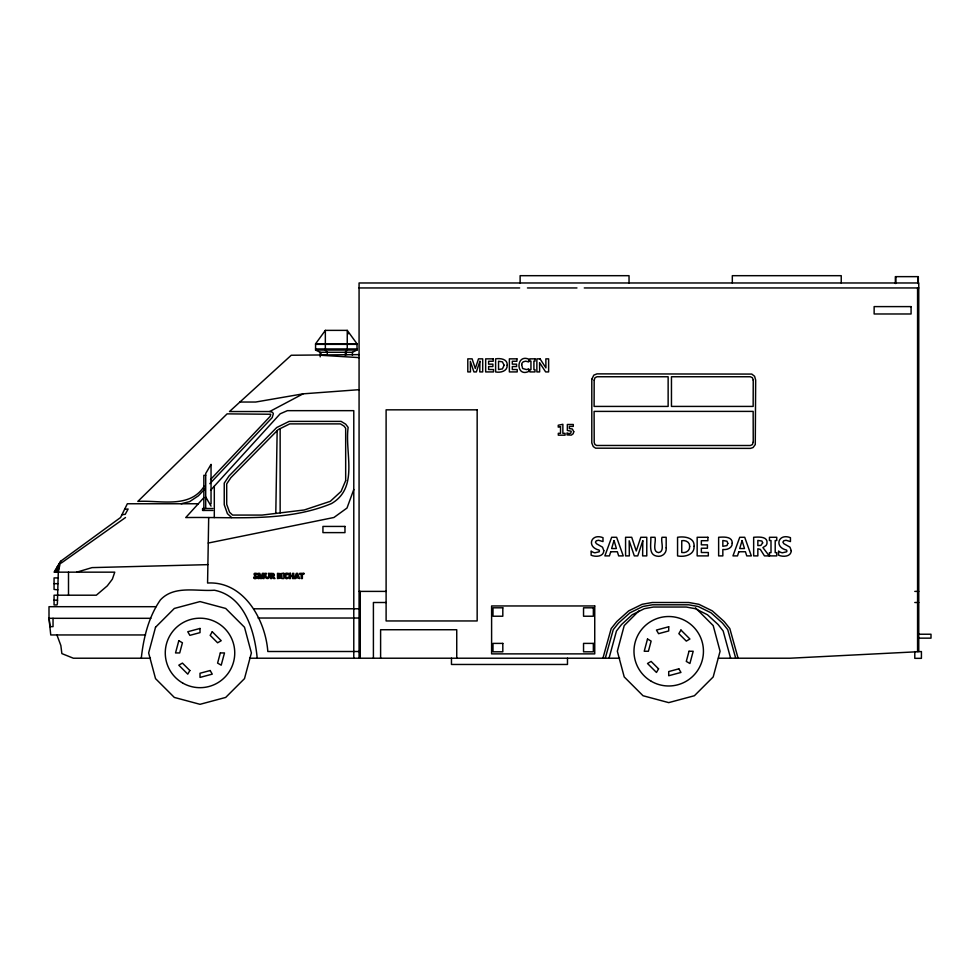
<?xml version="1.0" encoding="UTF-8"?>
<svg xmlns="http://www.w3.org/2000/svg" width="980" height="980" viewBox="0 0 980 980"><rect width="100%" height="100%" fill="white"/><g stroke="black" fill="none" stroke-linecap="round" stroke-linejoin="round"><path stroke-width="1.47" d="M208.691 517.575L207.576 583.027C243.8 580.895 265.457 619.789 267.822 651.504L359.072 651.504M275.796 513.422L277.156 430.637M60.625 561.271L58.298 572.161L57.379 603.729L56.987 604.93L54.059 604.954L54.059 595.203L96.334 595.203L107.273 585.881L112.357 579.18L114.758 572.161L54.059 572.161L60.625 561.271L120.565 517.514L127.351 503.757L198.315 503.757M55.444 572.161L55.701 569.441M141.292 658.217C143.447 637.931 148.629 616.8 160.401 599.907C174.305 585.036 196.49 591.614 214.363 590.217C244.62 596.134 254.714 631.279 257.201 658.217M56.877 567.494L56.264 572.161L57.342 566.71M58.751 566.538L59.143 563.721M57.122 572.161L58.065 565.509M58.016 572.161L59.351 563.39M609.033 658.217L616.469 630.985L621.516 624.542L632.223 614.742L644.313 608.69L653.366 607.037L686.27 607.037L695.335 608.69L707.425 614.742L718.12 624.542L723.167 630.985L730.615 658.217M602.921 658.217L611.189 628.572L616.8 621.553L628.695 610.883L642.133 604.293L652.215 602.504L688.793 602.504L698.863 604.293L712.313 610.883L724.196 621.553L729.818 628.572L738.087 658.217M605.285 658.217L613.272 629.626L618.466 623.133L629.981 612.794L642.856 606.485L652.411 604.795L688.597 604.795L698.152 606.485L711.014 612.794L722.53 623.133L727.736 629.626L735.711 658.217M353.78 489.51L347.006 508.032L333.923 517.489L208.25 543.043M315.572 343.833L325.348 330.37L347.251 330.37L357.026 343.833L357.026 350.056L352.408 352.286L320.191 352.286L315.572 350.056L315.572 343.833L357.026 343.833M345.34 355.336L345.34 352.286L347.251 350.056L347.251 330.37M203.975 497.534L185.735 517.575C234.367 516.668 285.425 522.573 331.559 503.536C359.121 487.33 344.568 452.993 348.145 427.427L345.707 424.193L341.113 421.388L289.161 421.388L276.715 427.537L228.989 476.023L224.236 483.14L224.236 504.7L227.409 513.643L231.648 517.575M210.565 490.294L280.145 413.817L287.385 410.657L353.78 410.657L353.78 658.217M204.232 486.227C189.618 509.049 160.181 500.008 137.837 501.417L227.103 413.866L270.774 414.246L270.137 416.402L210.504 479.575M204.636 489.179L198.401 495.794L189.691 501.613L181.165 503.757M209.83 483.679L272.183 417.615L273.346 413.719L272.514 412.286L269.696 411.539L229.492 411.539L291.244 355.25L359.072 354.601M638.85 610.944L624.223 625.571L617.339 651.259L624.223 676.935L643.027 695.739L668.715 702.623L694.391 695.739L713.195 676.935L720.08 651.259L713.195 625.571L695.445 607.808M61.213 563.084L125.526 517.514M269.696 411.539L303.102 393.838L359.072 389.685M76.758 572.161L92.034 567.616L207.882 564.639M303.102 393.838L255.694 402.033L239.916 402.033M121.924 514.745L125.232 514.304L128.135 509.012L124.644 509.245M914.793 651.553L914.793 658.34L921.421 658.34L921.421 651.553L790.076 658.217L718.45 658.217M359.072 287.949L519.67 287.949M527.448 287.949L576.963 287.949M584.264 287.949L918.762 287.949M315.572 344.348L357.026 344.348M315.572 348.941L357.026 348.941M315.572 350.056L357.026 350.056M205.702 475.312L203.84 475.312L203.84 510.445M212.819 508.51L202.578 508.51L202.566 510.445L212.819 510.445M58.139 577.918L54.059 577.918L54.059 589.446L57.857 589.862M54.059 583.676L57.992 583.676M359.072 591.393L386.108 591.393M914.793 591.393L918.762 591.393M386.108 602.504L373.405 602.504L373.405 658.217M914.793 602.504L918.762 602.504M156.004 606.694L49 606.694L49 618.307L50.752 634.954L145.542 634.954M254.371 608.813L359.072 608.776M258.071 618.025L359.072 618.025M49 618.307L150.847 618.307M918.762 634.232L931 634.232L931 638.152L918.762 638.152M150.442 658.217L73.353 658.217L61.863 653.599L60.858 645.538L56.926 634.954M249.582 658.217L619.666 658.217M54.059 600.079L57.575 600.274M320.472 355.25L359.072 357.614M769.263 555.893L762.893 547.575L765.931 545.627A4.986 4.986 0 0 0 766.997 543.288C768.075 536.023 757.993 536.991 753.657 537.285L753.657 555.893L757.846 555.893L757.846 548.776L760.333 549.4L764.449 555.893L776.76 555.893L776.76 552.659L775.205 552.659L775.205 540.531L776.76 540.531L776.76 537.285L769.447 537.285L769.447 540.531L771.003 540.531L771.003 552.659L769.447 552.659L769.447 555.893M205.702 496.97L211.043 506.133M345.34 352.286L346.761 354.736M321.599 354.736L320.191 352.286L320.191 356.867M49.159 618.307L50.029 626.637L53.042 626.637L53.03 618.307M918.762 651.553L918.762 282.975L359.072 282.975L359.072 658.217M918.321 283.465L918.321 276.642L895.353 276.642L895.353 283.465M917.819 276.642L917.819 283.465M917.574 287.949L917.574 651.553M895.855 276.642L895.855 283.465M841.232 282.975L841.232 275.686L732.317 275.686L732.317 282.975M629.038 282.975L629.038 275.686L520.123 275.686L520.123 282.975M567.481 658.217L567.481 664.465L451.462 664.465L451.462 658.217M456.741 658.217L456.741 629.736L380.608 629.736L380.608 658.217M360.273 591.393L360.273 658.217M352.408 352.286L352.408 355.336M348.439 333.139L348.439 333.776M327.259 355.336L327.259 352.286L325.348 350.056L325.348 330.37M280.145 428.627L280.145 512.895M214.302 486.178L214.302 517.575M211.043 465.623L211.043 464.361L205.702 473.524L205.702 508.51M211.043 466.603L211.043 503.904M68.502 572.161L68.502 595.203M594.174 380.154L594.101 406.418L668.139 406.418L668.139 376.749L597.053 376.749L594.995 377.729L594.174 380.154M753.24 380.154L753.155 406.418L671.459 406.418L671.459 376.749L750.361 376.749L752.42 377.729L753.24 380.154M262.922 574.317L262.873 578.555L264.036 578.555L264.036 573.337L262.358 573.337L261.084 577.171L259.81 573.337L258.095 573.337L258.095 578.555L259.149 578.555L259.1 574.317L260.545 578.555L261.501 578.555L262.922 574.317M479.894 361.302L479.784 371.922L482.699 371.922L482.699 358.852L478.497 358.852L475.3 368.468L472.115 358.852L467.803 358.852L467.803 371.922L470.461 371.922L470.339 361.302L473.94 371.922L476.354 371.922L479.894 361.302M642.794 540.776L642.635 555.893L646.776 555.893L646.776 537.285L640.798 537.285L636.253 550.981L631.708 537.285L625.571 537.285L625.571 555.893L629.344 555.893L629.172 540.776L634.317 555.893L637.747 555.893L642.794 540.776M591.798 379.26L591.798 443.009L593.28 446.574L595.62 448.179L750.447 448.387L753.057 447.554L755.274 444.565L755.666 380.069L754.588 376.296L751.795 374.078L596.967 373.87L593.794 375.156L591.798 379.26M753.24 442.103L752.42 444.54L750.361 445.508L596.612 445.471L594.995 444.54L594.199 442.629L594.101 411.392L753.155 411.392L753.24 442.103M269.463 576.301C269.096 581.201 262.383 577.232 265.151 573.337L266.327 573.337C263.914 578.715 270.725 578.776 268.287 573.337L269.463 573.337L269.463 576.301M666.18 547.832C666.927 553.247 661.757 557.436 656.588 556.089C648.025 554.607 651.382 542.945 650.781 537.285L654.995 537.285C656.416 541.291 651.761 551.679 658.523 552.598C665.261 551.667 660.52 541.266 661.99 537.285L666.18 537.285L666.18 547.832M504.1 365.258L502.409 368.884L498.551 369.534L498.551 361.252L502.422 361.853L504.1 365.258M689.663 546.411C690.079 550.736 685.645 553.357 681.749 552.5L681.749 540.703C685.461 539.943 690.043 542.124 689.663 546.411M285.572 575.603L285.964 577.183L287.446 577.612A2.401 2.401 0 0 0 288.365 577.293C285.376 582.684 281.664 571.144 288.365 573.447L288.365 574.574L286.233 574.525A1.495 1.495 0 0 0 285.646 575.272L285.572 575.603M521.654 364.523L522.646 368.48L526.37 369.558A6.039 6.039 0 0 0 528.673 368.774L528.673 371.457C515.713 377.521 515.798 353.829 528.673 359.109L528.673 361.951L525.684 361.167L523.32 361.816A3.749 3.749 0 0 0 521.862 363.69L521.654 364.523M274.351 574.758L274.327 575.015A1.397 1.397 0 0 1 274.033 575.677L273.175 576.203L274.964 578.555L273.616 578.555L272.085 576.559L271.766 578.555L270.59 578.555L270.59 573.337L273.616 573.545L274.351 574.758M507.199 365.221C507.554 371.334 500.339 372.915 495.611 371.922L495.611 358.852C500.168 358.08 507.763 358.925 507.199 365.221M694.073 546.362C694.575 555.06 684.31 557.314 677.56 555.893L677.56 537.285C684.064 536.183 694.869 537.383 694.073 546.362M573.766 431.702L573.141 433.785L571.34 435.108L567.04 434.899L567.04 432.891L567.604 433.185A4.337 4.337 0 0 0 569.38 433.564L570.838 433.123L571.218 431.212L567.346 430.453L567.346 424.487L573.276 424.487L573.276 426.41L569.368 426.41L569.368 428.554L572.32 428.995L573.766 431.702M281.419 577L281.382 577.33A1.348 1.348 0 0 1 280.905 578.127L277.499 578.555L277.499 573.337L280.746 573.668L280.697 575.897A1.286 1.286 0 0 1 281.223 576.35L281.419 577M732.244 543.214C732.403 548.077 726.927 550.135 722.836 549.486L722.836 555.893L718.634 555.893L718.634 537.285C723.203 536.979 732.526 536.134 732.244 543.214M257.238 577.085C257.397 579.07 252.963 579.388 253.685 577.183A2.242 2.242 0 0 0 254.751 577.686C257.458 577.649 250.317 572.063 257.005 573.459L256.723 574.378A2.389 2.389 0 0 0 255.78 574.182L254.971 574.942L257.238 577.085M603.815 550.662C603.717 556.885 595.362 557.142 591.124 555.182L591.124 551.029A7.999 7.999 0 0 0 594.909 552.806L599.209 551.789A1.617 1.617 0 0 0 599.099 550.074C586.26 547.097 590.965 532.851 602.994 537.689L602.994 541.573L598.584 540.274L596.306 540.788L595.46 542.148L596.404 543.692L602.504 547.171L603.815 550.662M791.264 550.662C791.166 556.885 782.812 557.142 778.573 555.182L778.573 551.029A7.999 7.999 0 0 0 782.359 552.806L786.658 551.789A1.617 1.617 0 0 0 786.548 550.074C773.71 547.097 778.414 532.851 790.444 537.689L790.444 541.573L786.034 540.274L783.755 540.788L782.91 542.148L783.853 543.692L789.954 547.171L791.264 550.662M727.822 543.373L726.989 545.578L722.836 546.301L722.836 540.507L726.989 541.217L727.822 543.373M279.974 574.782L278.675 575.444L278.675 574.207L279.974 574.782M273.114 574.905L271.766 575.677L271.766 574.219L273.114 574.905M762.661 542.871L760.884 545.407L757.846 545.603L757.846 540.433L761.938 541.034L762.661 542.871M280.182 576.987L278.675 577.686L278.675 576.313L280.182 576.987M296.952 574.268L296.303 576.497L297.638 576.497L296.952 574.268M613.982 540.605L611.63 548.543L616.396 548.543L614.08 540.605M742.068 540.605L739.716 548.543L744.482 548.543L742.068 540.605M155.526 627.249L148.642 652.937L155.526 678.626L174.33 697.429L200.018 704.314L225.694 697.429L244.498 678.626L251.382 652.937L244.498 627.249L225.694 608.445L200.018 601.573L174.33 608.445L155.526 627.249M178.813 640.7L175.53 652.937L179.708 652.937L182.427 642.782L178.813 640.7M220.329 652.937L217.597 663.092L221.211 665.175L224.494 652.937L220.329 652.937M647.511 639.009L644.227 651.259L648.405 651.259L651.124 641.104L647.511 639.009M689.014 651.259L686.294 661.414L689.908 663.497L693.191 651.259L689.014 651.259M296.046 577.392L295.678 578.555L294.417 578.555L296.303 573.337L297.7 573.337L299.549 578.555L296.046 577.392M610.736 551.752L609.425 555.893L604.88 555.893L611.655 537.285L616.628 537.285L623.243 555.893L618.674 555.893L617.351 551.752L610.736 551.752M738.822 551.752L737.511 555.893L732.967 555.893L739.741 537.285L744.714 537.285L751.329 555.893L746.76 555.893L745.437 551.752L738.822 551.752M345.671 480.604L341.077 491.409L330.297 501.331L304.29 509.968L262.113 515.076L232.603 515.076L229.528 512.221L226.699 504.271L226.699 483.912L230.9 477.627L278.173 429.608L289.725 423.887L340.428 423.887L344.029 426.092L345.671 428.272L345.671 480.604M189.863 670.528L187.768 674.142L178.813 665.175L182.427 663.092L189.863 670.528M212.256 631.733L210.173 635.346L217.597 642.782L221.211 640.7L212.256 631.733M658.56 668.838L656.465 672.452L647.511 663.497L651.124 661.414L658.56 668.838M680.953 630.054L678.858 633.668L686.294 641.104L689.908 639.009L680.953 630.054M200.018 628.462L187.768 631.733L189.863 635.346L200.018 632.627L200.018 628.462M210.173 670.528L200.018 673.248L200.018 677.413L212.256 674.142L210.173 670.528M668.715 626.771L656.465 630.054L658.56 633.668L668.715 630.948L668.715 626.771M678.858 668.838L668.715 671.57L668.715 675.735L680.953 672.452L678.858 668.838M560.523 426.655L558.245 427.145L558.245 425.234L562.863 424.303L562.863 433.319L565.068 433.319L565.068 435.181L558.306 435.181L558.306 433.319L560.523 433.319L560.523 426.655M911.082 306.605L874.136 306.605L874.136 313.98L911.082 313.98L911.082 306.605M493.21 358.852L485.663 358.852L485.663 371.922L493.504 371.922L493.504 369.534L488.616 369.534L488.616 366.545L492.891 366.545L492.891 364.156L488.616 364.156L488.616 361.252L493.21 361.252L493.21 358.852M516.913 358.852L509.367 358.852L509.367 371.922L517.207 371.922L517.207 369.534L512.307 369.534L512.307 366.545L516.582 366.545L516.582 364.156L512.307 364.156L512.307 361.252L516.913 361.252L516.913 358.852M534.994 358.852L529.862 358.852L529.862 361.13L530.952 361.13L530.952 369.644L529.862 369.644L529.862 371.922L534.994 371.922L534.994 369.644L533.904 369.644L533.904 361.13L534.994 361.13L534.994 358.852M540.041 358.852L536.869 358.852L536.869 371.922L539.649 371.922L539.576 362.625L545.652 371.922L548.629 371.922L548.629 358.852L545.848 358.852L545.921 367.88L540.041 358.852M477.162 409.836L386.108 409.836L386.108 620.952L477.162 620.952L477.162 409.836M344.972 526.432L322.935 526.432L322.935 532.618L344.972 532.618L344.972 526.432M707.891 537.285L697.16 537.285L697.16 555.893L708.32 555.893L708.32 552.5L701.349 552.5L701.349 548.237L707.438 548.237L707.438 544.843L701.349 544.843L701.349 540.703L707.891 540.703L707.891 537.285M283.882 573.337L281.836 573.337L281.836 578.555L283.882 578.555L283.882 573.337M290.447 573.337L289.272 573.337L289.272 578.555L290.447 578.555L290.447 576.424L292.604 576.424L292.604 578.555L293.779 578.555L293.779 573.337L292.604 573.337L292.604 575.419L290.447 575.419L290.447 573.337M303.861 573.337L299.721 573.337L299.721 574.292L301.191 574.292L301.191 578.555L302.379 578.555L302.379 574.292L303.861 574.292L303.861 573.337M594.738 605.959L491.605 605.959L491.605 653.88L594.738 653.88L594.738 605.959M502.814 607.808L492.989 607.808L492.989 616.224L502.814 616.224L502.814 607.808M593.353 607.808L583.541 607.808L583.541 616.224L593.353 616.224L593.353 607.808M502.814 643.395L492.989 643.395L492.989 651.81L502.814 651.81L502.814 643.395M593.353 643.395L583.541 643.395L583.541 651.81L593.353 651.81L593.353 643.395M182.648 683.023A34.729 34.729 0 0 0 234.747 652.937A34.729 34.729 0 0 0 182.648 622.851A34.729 34.729 0 0 0 182.648 683.023M651.345 681.333A34.729 34.729 0 0 0 703.444 651.259A34.729 34.729 0 0 0 651.345 621.173A34.729 34.729 0 0 0 651.345 681.333"/></g></svg>
